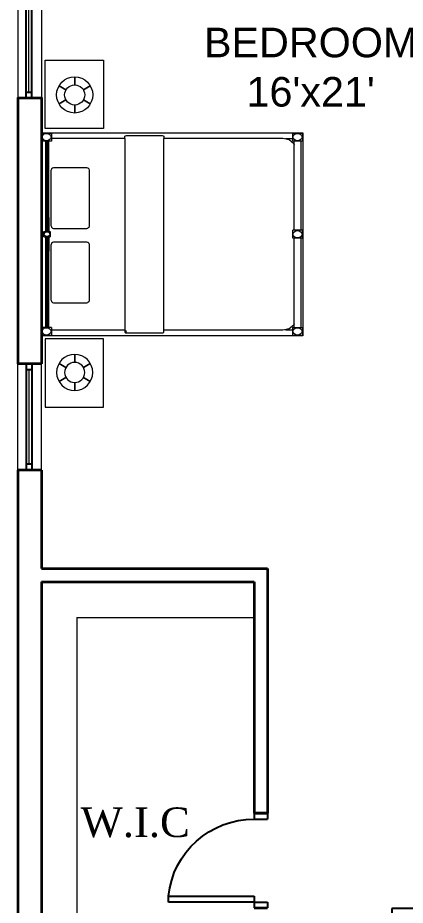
# Model space of a CAD drawing. Header units: inches. Extents: x 0 to 22102, y -19958 to 0.
# Drawn here: x 12240.3 to 12371.3, y -10161.4 to -9861.3 of the extents above; entities that cross this region are included whole.
import ezdxf

# ---------------------------------------------------------------- set-up
doc = ezdxf.new("R2010")
doc.units = ezdxf.units.IN
doc.header["$MEASUREMENT"] = 0
doc.linetypes.add('HIDDEN2', pattern=[0.1875, 0.125, -0.0625])
doc.layers.add('DOOR-INT', color=2, linetype='Continuous')
doc.layers.add('TEXTL', color=3, linetype='Continuous')
doc.layers.add('Fixtures_ Interior', color=7, linetype='Continuous', lineweight=0, true_color=0x616161)
doc.layers.add('hatch', color=7, linetype='Continuous', lineweight=5, true_color=0x787878)
for name, color, linetype, lineweight in [('wall view line', 210, 'Continuous', 13), ('WALL-EXT', 6, 'Continuous', 35), ('windows', 5, 'Continuous', 9)]:
    doc.layers.add(name, color=color, linetype=linetype, lineweight=lineweight)
doc.styles.add('TITLE-1', font='BOOKOS.TTF', dxfattribs={"height": 5})

# ---------------------------------------------------------------- blocks, each defined once
blk = doc.blocks.new("window_3'")
at = {"layer": 'DOOR-INT'}
for p, q in [((2822.43, -173.55), (2789.43, -173.55)), ((2789.43, -173.55), (2789.43, -175.55)), ((2822.43, -171.55), (2822.43, -173.55)), ((2822.43, -173.55), (2826.93, -173.55)), ((2822.43, -175.55), (2822.43, -173.55)), ((2826.93, -171.55), (2826.93, -173.55)), ((2789.43, -175.55), (2822.43, -175.55)), ((2822.43, -205.55), (2826.93, -205.55)), ((2822.43, -205.55), (2822.43, -207.55)), ((2826.93, -205.55), (2826.93, -207.55))]:
    blk.add_line(p, q, dxfattribs=at)
blk.add_arc((2822.3, -172.54), 33.01, 185.2342, 270.2184, dxfattribs=at)
at = {"layer": 'WALL-EXT'}
for p, q in [((2822.43, -171.55), (2826.93, -171.55)), ((2822.43, -207.55), (2826.93, -207.55))]:
    blk.add_line(p, q, dxfattribs=at)
blk = doc.blocks.new('door_')
at = {"layer": 'DOOR-INT'}
for p, q in [((3192.93, -117.3), (3190.93, -117.3)), ((3190.93, -117.3), (3190.93, -146.3)), ((3192.93, -146.3), (3192.93, -117.3)), ((3162.93, -146.3), (3164.93, -146.3)), ((3164.93, -146.3), (3164.93, -150.8)), ((3190.93, -146.3), (3192.93, -146.3)), ((3192.93, -146.3), (3192.93, -150.8)), ((3192.93, -146.3), (3194.93, -146.3)), ((3162.93, -150.8), (3164.93, -150.8)), ((3192.93, -150.8), (3194.93, -150.8))]:
    blk.add_line(p, q, dxfattribs=at)
blk.add_arc((3193.81, -146.04), 28.88, 95.7251, 180.5192, dxfattribs=at)
at = {"layer": 'WALL-EXT'}
for p, q in [((3162.93, -146.3), (3162.93, -150.8)), ((3194.93, -146.3), (3194.93, -150.8))]:
    blk.add_line(p, q, dxfattribs=at)
blk = doc.blocks.new('windows _PA3060')
at = {"layer": 'DOOR-INT'}
for p, q in [((2624.22, 97.7), (2624.22, 133.7)), ((2626.22, 97.7), (2626.22, 133.7)), ((2626.22, 131.7), (2624.22, 131.7)), ((2626.22, 99.7), (2624.22, 99.7))]:
    blk.add_line(p, q, dxfattribs=at)
at = {"layer": 'wall view line'}
for p, q in [((2621.43, 133.7), (2621.43, 97.7)), ((2629.43, 133.7), (2629.43, 97.7))]:
    blk.add_line(p, q, dxfattribs=at)
at = {"layer": 'WALL-EXT'}
for p, q in [((2629.43, 133.7), (2621.43, 133.7)), ((2629.43, 97.7), (2621.43, 97.7))]:
    blk.add_line(p, q, dxfattribs=at)
at = {"layer": 'windows'}
blk.add_line((2625.22, 99.7), (2625.22, 131.7), dxfattribs=at)
blk = doc.blocks.new('Gable Bed')
at = {"layer": 'hatch'}
for p, q in [((-35.15, 80.25), (35.15, 80.25)), ((35.15, 77.4), (35.15, 80.4)), ((-36.23, 54.82), (-36.23, 77.4)), ((-35.15, 79.15), (-1, 79.15)), ((-35.15, 79.07), (-24.9, 79.07)), ((-24.9, 78.82), (-35.15, 78.82)), ((-35.15, 78.43), (-1, 78.43)), ((-1, 78.36), (-35.15, 78.36)), ((-35.15, 78.32), (-6.43, 78.32)), ((-31.76, 79.07), (-31.76, 78.82)), ((-31.7, 78.82), (-31.7, 79.07)), ((-24.91, 79.07), (-24.91, 78.82)), ((-24.77, 79.07), (-18.07, 79.07)), ((-18.07, 78.82), (-24.77, 78.82)), ((-18.08, 79.07), (-18.08, 78.82)), ((-17.94, 79.07), (-11.24, 79.07)), ((-11.24, 78.82), (-17.94, 78.82)), ((-11.25, 79.07), (-11.25, 78.82)), ((-11.11, 79.07), (-4.41, 79.07)), ((-4.41, 78.82), (-11.11, 78.82)), ((-6.43, 78.29), (-6.43, 78.36)), ((-5.44, 78.3), (-1, 78.3)), ((-5.32, 78.35), (-1, 78.35)), ((-4.42, 79.07), (-4.42, 78.82)), ((-4.28, 79.07), (-1, 79.07)), ((-1, 78.82), (-4.28, 78.82)), ((-1, 78.26), (-3.18, 78.26)), ((1, 77.79), (-1, 77.79)), ((1, 79.15), (35.15, 79.15)), ((1, 79.07), (35.15, 79.07)), ((35.15, 78.82), (1, 78.82)), ((35.15, 78.43), (1, 78.43)), ((35.15, 78.36), (1, 78.36)), ((1, 78.35), (5.33, 78.35)), ((1, 78.3), (5.45, 78.3)), ((1, 78.29), (6.25, 78.29)), ((4.42, 78.82), (4.42, 79.07)), ((5.58, 78.35), (6.14, 78.35)), ((6.43, 78.29), (6.26, 78.29)), ((6.43, 78.32), (35.15, 78.32)), ((11.3, 79.07), (11.3, 78.82)), ((18.13, 79.07), (18.13, 78.82)), ((24.96, 79.07), (24.96, 78.82)), ((31.81, 79.07), (31.81, 78.82)), ((36.23, 77.4), (36.23, 54.79)), ((-36, 5.32), (-36, 3.1)), ((-1.5, 0.1), (-1.5, 3.1)), ((35.15, 3.1), (38.15, 3.1)), ((36, 3.1), (36, 5.32)), ((-35.15, 2.6), (-1.5, 2.6)), ((-1.5, 0.6), (-35.15, 0.6)), ((1.5, 2.6), (35.15, 2.6)), ((35.15, 0.6), (1.5, 0.6))]:
    blk.add_line(p, q, dxfattribs=at)
for points in [[(38.25, 80.5), (38.25, 0), (-38.25, 0), (-38.25, 80.5)], [(-37.86, 79.6), (-37.35, 80.11), (-36.65, 80.29), (-35.95, 80.11), (-35.44, 79.6), (-35.25, 78.9), (-35.44, 78.2), (-35.95, 77.69), (-36.65, 77.5), (-37.35, 77.69), (-37.86, 78.2), (-38.04, 78.9)], [(-0.75, 79.23), (-0.44, 79.55), (0, 79.66), (0.44, 79.55), (0.75, 79.23), (0.87, 78.79), (0.75, 78.36), (0.44, 78.04), (0, 77.92), (-0.44, 78.04), (-0.75, 78.36), (-0.87, 78.79)], [(35.44, 78.2), (35.25, 78.9), (35.44, 79.6), (35.95, 80.11), (36.65, 80.29), (37.35, 80.11), (37.86, 79.6), (38.04, 78.9), (37.86, 78.2), (37.35, 77.69), (36.65, 77.5), (35.95, 77.69)], [(-25.97, 76.62), (-25.87, 76.94), (-25.78, 77.09), (-25.55, 77.29), (-25.4, 77.33), (-24.87, 77.45), (-3.95, 77.45), (-3.42, 77.33), (-3.28, 77.29), (-3.04, 77.09), (-2.95, 76.94), (-2.85, 76.62), (-2.85, 66.65), (-2.95, 66.33), (-3.04, 66.18), (-3.37, 65.94), (-3.95, 65.81), (-24.87, 65.81), (-25.46, 65.94), (-25.78, 66.18), (-25.87, 66.33), (-25.97, 66.65)], [(2.1, 66.65), (2.1, 76.62), (2.2, 76.94), (2.29, 77.09), (2.52, 77.29), (2.67, 77.33), (3.2, 77.45), (24.12, 77.45), (24.65, 77.33), (24.79, 77.29), (25.03, 77.09), (25.12, 76.94), (25.22, 76.62), (25.22, 66.65), (25.12, 66.33), (25.03, 66.18), (24.7, 65.94), (24.12, 65.81), (3.2, 65.81), (2.61, 65.94), (2.29, 66.18), (2.2, 66.33)], [(-37.86, 0.9), (-38.04, 1.6), (-37.86, 2.3), (-37.35, 2.81), (-36.65, 3), (-35.95, 2.81), (-35.44, 2.3), (-35.25, 1.6), (-35.44, 0.9), (-35.95, 0.39), (-36.65, 0.21), (-37.35, 0.39)], [(-1.21, 0.9), (-1.39, 1.6), (-1.21, 2.3), (-0.7, 2.81), (0, 3), (0.7, 2.81), (1.21, 2.3), (1.39, 1.6), (1.21, 0.9), (0.7, 0.39), (0, 0.21), (-0.7, 0.39)], [(35.95, 0.39), (35.44, 0.9), (35.25, 1.6), (35.44, 2.3), (35.95, 2.81), (36.65, 3), (37.35, 2.81), (37.86, 2.3), (38.04, 1.6), (37.86, 0.9), (37.35, 0.39), (36.65, 0.21)]]:
    blk.add_lwpolyline(points, close=True, dxfattribs=at)
for points in [[(-38.15, 78.52), (-38.25, 78.9), (-38.15, 79.28)], [(-38.03, 80.28), (-38.09, 80.34), (-38.09, 80.34), (-38.13, 80.38), (-38.13, 80.38), (-38.14, 80.39), (-38.14, 80.39), (-38.15, 80.4), (-35.15, 80.4)], [(-35.15, 77.4), (-38.15, 77.4), (-38.15, 80.4)], [(-37.03, 80.4), (-36.65, 80.5), (-36.27, 80.4)], [(-35.27, 77.52), (-35.21, 77.46), (-35.21, 77.46), (-35.16, 77.41), (-35.16, 77.41), (-35.15, 77.4), (-35.15, 77.4), (-35.15, 77.4), (-35.15, 80.4), (-35.15, 80.39), (-35.15, 80.39), (-35.16, 80.38), (-35.16, 80.38), (-35.21, 80.34), (-35.21, 80.34), (-35.27, 80.28)], [(-1, 79.79), (-1, 77.79), (-1, 77.8), (-1, 77.8), (-0.98, 77.81), (-0.98, 77.81), (-0.94, 77.85), (-0.94, 77.85), (-0.88, 77.91)], [(-0.88, 79.67), (-0.94, 79.73), (-0.94, 79.73), (-0.98, 79.78), (-1, 79.79), (-1, 79.79), (-1, 79.79), (1, 79.79)], [(0.88, 79.67), (0.94, 79.73), (0.94, 79.73), (0.98, 79.78), (1, 79.79), (1, 79.79), (1, 79.79), (1, 77.79), (1, 77.8), (1, 77.8), (0.98, 77.81), (0.98, 77.81), (0.94, 77.85), (0.94, 77.85), (0.88, 77.91)], [(35.27, 80.28), (35.21, 80.34), (35.21, 80.34), (35.16, 80.38), (35.16, 80.38), (35.15, 80.39), (35.15, 80.39), (35.15, 80.4), (38.15, 80.4), (38.15, 77.4), (38.14, 77.4), (38.14, 77.4), (38.13, 77.41), (38.13, 77.41), (38.09, 77.46), (38.03, 77.52)], [(36.27, 80.4), (36.65, 80.5), (37.03, 80.4)], [(38.03, 80.28), (38.09, 80.34), (38.09, 80.34), (38.13, 80.38), (38.14, 80.39), (38.14, 80.39), (38.15, 80.4)], [(38.15, 79.28), (38.25, 78.9), (38.15, 78.52)], [(-38.03, 77.52), (-38.09, 77.46), (-38.09, 77.46), (-38.13, 77.41), (-38.13, 77.41), (-38.14, 77.4), (-38.14, 77.4), (-38.15, 77.4)], [(-1, 78.26), (-6.36, 78.26), (-6.4, 78.27), (-6.43, 78.29), (-1, 78.29)], [(-1, 78.3), (-3.09, 78.3), (-1, 78.31)], [(6.43, 78.36), (6.43, 78.29), (6.4, 78.27), (6.36, 78.26), (1, 78.26)], [(5.58, 78.3), (6.28, 78.3), (6.25, 78.29)], [(38.15, 77.4), (35.15, 77.4), (35.15, 77.4), (35.15, 77.4), (35.16, 77.41), (35.16, 77.41), (35.21, 77.46), (35.21, 77.46), (35.27, 77.52)], [(36.13, 54.82), (-36.73, 54.82), (-36.98, 54.75), (-37.16, 54.57), (-36.56, 54.32), (-36.5, 54.57), (-37.16, 54.57), (-37.23, 54.32), (-37.23, 43.26), (-37.16, 43.01), (-36.98, 42.82), (-36.73, 42.76), (36.13, 42.76)], [(36.23, 54.82), (36.73, 54.82), (36.98, 54.75), (37.16, 54.57), (37.23, 54.32), (37.23, 43.26), (37.16, 43.01), (36.98, 42.82), (36.73, 42.76), (36.23, 42.76)], [(-33.79, 2.6), (-34.23, 2.72), (-35.69, 4.18), (-36.23, 6.18), (-36.23, 42.76)], [(36.23, 42.79), (36.23, 6.18), (35.69, 4.18), (34.23, 2.72), (33.79, 2.6)], [(-38.15, 3.1), (-38.15, 3.1), (-38.15, 3.1), (-38.14, 3.09), (-38.1, 3.06), (-38.1, 3.06), (-38.06, 3.01)], [(-35.24, 3.01), (-35.19, 3.06), (-35.19, 3.06), (-35.16, 3.09), (-35.16, 3.09), (-35.15, 3.1), (-35.15, 3.1), (-35.15, 0.1), (-38.15, 0.1), (-38.15, 0.1), (-38.15, 0.1), (-38.14, 0.11), (-38.14, 0.11), (-38.1, 0.15), (-38.1, 0.15), (-38.06, 0.19)], [(-38.15, 0.1), (-38.15, 3.1), (-35.15, 3.1)], [(-1.41, 3.01), (-1.46, 3.06), (-1.46, 3.06), (-1.49, 3.09), (-1.49, 3.09), (-1.5, 3.1), (-1.5, 3.1), (1.5, 3.1), (1.5, 3.1), (1.5, 3.1), (1.49, 3.09), (1.46, 3.06), (1.46, 3.06), (1.41, 3.01)], [(-1.41, 0.19), (-1.46, 0.15), (-1.46, 0.15), (-1.49, 0.11), (-1.49, 0.11), (-1.5, 0.1), (-1.5, 0.1), (-1.5, 0.1), (1.5, 0.1), (1.5, 3.1)], [(35.24, 0.19), (35.19, 0.15), (35.16, 0.11), (35.16, 0.11), (35.15, 0.1), (35.15, 0.1), (35.15, 0.1), (35.15, 3.1), (35.15, 3.1), (35.16, 3.09), (35.19, 3.06), (35.24, 3.01)], [(38.06, 3.01), (38.1, 3.06), (38.14, 3.09), (38.15, 3.1), (38.15, 3.1), (38.15, 0.1)], [(-38.15, 1.22), (-38.25, 1.6), (-38.15, 1.98)], [(-36.27, 0.1), (-36.65, 0), (-37.03, 0.1)], [(-35.24, 0.19), (-35.19, 0.15), (-35.19, 0.15), (-35.16, 0.11), (-35.16, 0.11), (-35.15, 0.1), (-35.15, 0.1), (-35.15, 0.1)], [(0.38, 0.1), (0, 0), (-0.38, 0.1)], [(1.41, 0.19), (1.46, 0.15), (1.46, 0.15), (1.49, 0.11), (1.49, 0.11), (1.5, 0.1), (1.5, 0.1), (1.5, 0.1)], [(38.06, 0.19), (38.1, 0.15), (38.14, 0.11), (38.14, 0.11), (38.15, 0.1), (38.15, 0.1), (35.15, 0.1)], [(37.03, 0.1), (36.65, 0), (36.27, 0.1)], [(38.15, 1.98), (38.25, 1.6), (38.15, 1.22)]]:
    blk.add_lwpolyline(points, dxfattribs=at)
blk = doc.blocks.new('TABLES')
at = {"layer": 'Fixtures_ Interior', "linetype": 'Continuous', "lineweight": 0, "transparency": 33554687}
for p, q in [((12652.71, -10310.32), (12652.71, -10313.04)), ((12652.71, -10313.04), (12652.71, -10310.32)), ((12647.41, -10313.38), (12649.77, -10314.74)), ((12649.77, -10314.74), (12647.41, -10313.38)), ((12655.65, -10314.74), (12658, -10313.38)), ((12658, -10313.38), (12655.65, -10314.74)), ((12647.41, -10319.49), (12649.77, -10318.14)), ((12649.77, -10318.14), (12647.41, -10319.49)), ((12652.71, -10319.83), (12652.71, -10322.55)), ((12652.71, -10322.55), (12652.71, -10319.83)), ((12655.65, -10318.14), (12658, -10319.49)), ((12658, -10319.49), (12655.65, -10318.14))]:
    blk.add_line(p, q, dxfattribs=at)
blk.add_lwpolyline([(12642.72, -10304.67), (12662.49, -10304.67), (12662.49, -10327.77), (12642.72, -10327.77)], close=True, dxfattribs=at)
for radius in [6.11, 3.4]:
    blk.add_circle((12652.71, -10316.44), radius, dxfattribs=at)

msp = doc.modelspace()

# ---------------------------------------------------------------- linework, layer by layer
at = {"layer": 'wall view line', "color": 6, "linetype": 'HIDDEN2'}
for q in [(12260.25825, -10190.75801), (12320.25825, -10064.00801)]:
    msp.add_line((12260.25825, -10064.00801), q, dxfattribs=at)
at = {"layer": 'WALL-EXT'}
for p, q in [((12240.25825, -9888.25801), (12240.25825, -9978.25801)), ((12248.25825, -9888.25801), (12248.25825, -9978.25801)), ((12240.25825, -10014.25801), (12240.25825, -10435.50801)), ((12248.25825, -10014.25801), (12248.25825, -10047.50801)), ((12248.25825, -10047.50801), (12324.75825, -10047.50801)), ((12324.75825, -10047.50801), (12324.75825, -10130.25801)), ((12248.25825, -10052.00801), (12320.25825, -10052.00801)), ((12248.25825, -10052.00801), (12248.25825, -10202.50801)), ((12320.25825, -10052.00801), (12320.25825, -10130.25801)), ((12324.75825, -10130.25801), (12320.25825, -10130.25801))]:
    msp.add_line(p, q, dxfattribs=at)

# ---------------------------------------------------------------- block references
at = {"layer": 'DOOR-INT', "xscale": -1, "rotation": 90}
msp.add_blockref('door_', (12173.95801, -6967.33163), dxfattribs=at)
at = {"layer": 'DOOR-INT'}
msp.add_blockref("window_3'", (9577.33187, -9988.95777), dxfattribs=at)
at = {"layer": 'Fixtures_ Interior', "linetype": 'Continuous', "lineweight": 0, "transparency": 33554687, "xscale": 0.8964248210619421, "yscale": 1.09790412224747, "zscale": 1.262628295519796, "rotation": 90}
msp.add_blockref('Gable Bed', (12336.63953, -9934.47128), dxfattribs=at)
at = {"layer": 'TEXTL', "color": 6}
msp.add_blockref('TABLES', (-393.19722, 429.0764), dxfattribs=at)
at = {"layer": 'TEXTL', "color": 6, "xscale": -1, "rotation": 180}
msp.add_blockref('TABLES', (-393.19722, -20297.6283), dxfattribs=at)
at = {"layer": 'wall view line'}
msp.add_blockref('windows _PA3060', (9618.83187, -9986.20777), dxfattribs=at)
at = {"layer": 'wall view line', "xscale": -1, "rotation": 180}
msp.add_blockref('windows _PA3060', (9618.83187, -9880.55824), dxfattribs=at)

# ---------------------------------------------------------------- texts
at = {"layer": 'TEXTL', "char_height": 10, "width": 101.8934752, "attachment_point": 5, "style": 'TITLE-1'}
for s, insert in [("{\\fArial|b0|i0|c0|p34;MASTER BEDROOM\\P16'x21'}", (12339.31448, -9869.69949)), ('W.I.C', (12279.9922, -10133.40262))]:
    msp.add_mtext(s, dxfattribs=dict(at, insert=insert))

doc.saveas('drawing.dxf')
